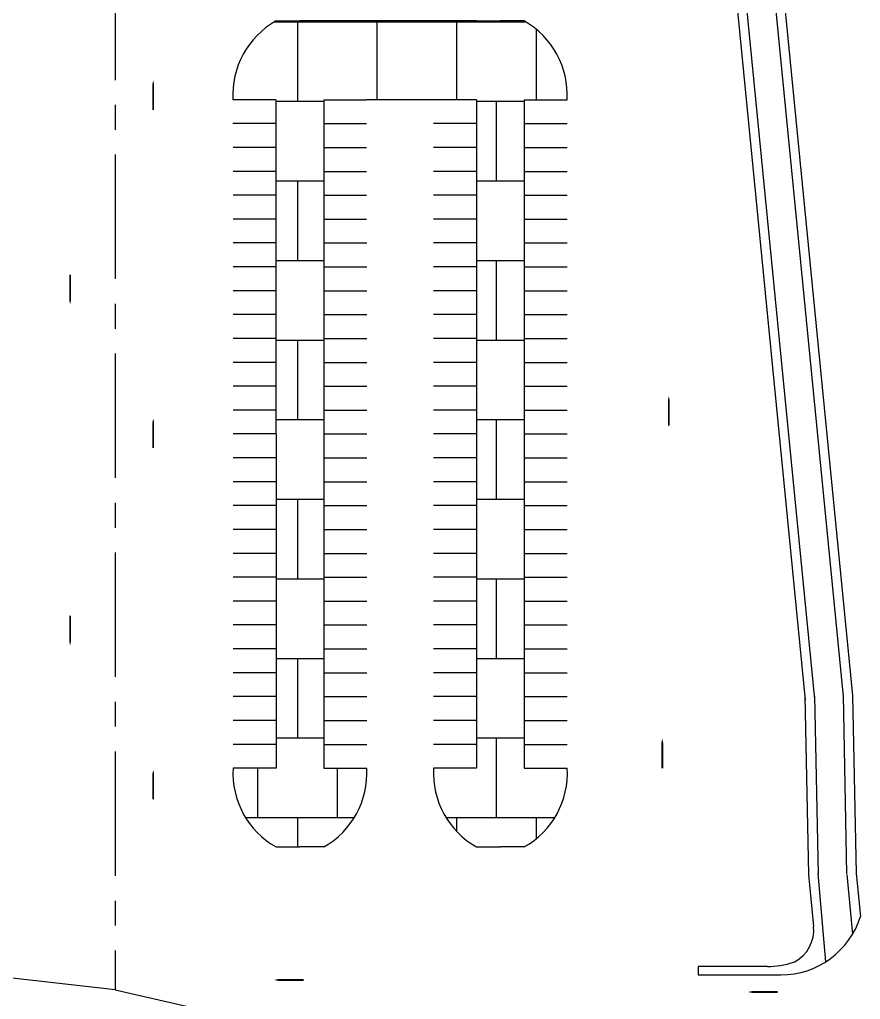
# Model space of a CAD drawing. Header units: inches. Extents: x 2549 to 23165, y 3287 to 26592.
# Drawn here: x 18602 to 22830, y 6686 to 11611 of the extents above; entities that cross this region are included whole.
import ezdxf

# ---------------------------------------------------------------- set-up
doc = ezdxf.new("R2010")
doc.units = ezdxf.units.IN
doc.header["$LTSCALE"] = 500
doc.header["$MEASUREMENT"] = 0
doc.linetypes.add('CENTER', pattern=[2, 1.25, -0.25, 0.25, -0.25])
for name, color, linetype in [('BEARING', 7, 'Continuous'), ('Building Structure', 7, 'Continuous'), ('Parking', 7, 'Continuous'), ('Road lines', 7, 'Continuous')]:
    doc.layers.add(name, color=color, linetype=linetype)

msp = doc.modelspace()

# ---------------------------------------------------------------- hatches: boundary and pattern name
at = {"layer": 'Building Structure', "transparency": 33554539}
h = msp.add_hatch(dxfattribs=at)
h.set_pattern_fill('GRASS', color=256, scale=100)
h.paths.add_polyline_path([(8694.4, 11312.2), (8191.1, 10612.3), (13103.2, 6960.6), (13815.7, 6567.7), (13969.6, 6495.2, 0.345214), (14012.9, 6505.1), (14375.7, 6952.8), (11325.4, 9329.3)])
h.paths.add_polyline_path([(22665.6, 6323.7, 0.141733), (22618.5, 6354.6, 0.074964), (22607.9, 6356.2), (22014.1, 6356.2), (19208, 6207.4, -0.03962), (19141.6, 6209.2), (14813.1, 6667.2), (14585.2, 6385.9, 0.531455), (14602.6, 6328.8), (20267.9, 4589.8), (22023.6, 3546.1, 0.437958), (22192.7, 3596.4), (22721, 4673.7, 0.114482), (22733.2, 4726.5), (22733.2, 5633.3)])
at = {"layer": 'Road lines', "transparency": 33554687}
h = msp.add_hatch(dxfattribs=at)
h.set_pattern_fill('AR-B88', color=256, scale=50)
h.paths.add_polyline_path([(13015.6, 12218.8), (14095.6, 12218.6), (14095.6, 12434.6, -0.286583), (14491.5, 12218.5), (14491.4, 12098.5), (14491.4, 11978.5, -0.286583), (14095.5, 11762.6), (14095.5, 11978.6), (13015.5, 11978.8), (11935.7, 11978.6), (11935.7, 11762.6, -0.286583), (11539.8, 11978.5), (11539.7, 12098.5), (11539.7, 12218.5, -0.286583), (11935.6, 12434.6), (11935.6, 12218.6)])
h.paths.add_polyline_path([(13021.1, 11163.2), (14101, 11163), (14101.1, 11379, -0.286583), (14496.9, 11162.9), (14496.9, 11042.9), (14496.9, 10922.9, -0.286583), (14101, 10707), (14101, 10923), (13021, 10923.2), (11941.1, 10923), (11941.2, 10707, -0.286583), (11545.2, 10922.9), (11545.2, 11042.9), (11545.2, 11162.9, -0.286583), (11941.1, 11379), (11941.1, 11163)])
h.paths.add_polyline_path([(13021.1, 10179.9), (14101.1, 10179.7), (14101.1, 10395.7, -0.286583), (14497, 10179.6), (14497, 10059.6), (14496.9, 9939.6, -0.286583), (14101, 9723.7), (14101, 9939.7), (13021, 9939.9), (11941.2, 9939.7), (11941.2, 9723.7, -0.286583), (11545.3, 9939.6), (11545.3, 10059.6), (11545.2, 10179.6, -0.286583), (11941.1, 10395.7), (11941.1, 10179.7)])
h.paths.add_polyline_path([(17010.1, 10193.9), (18090, 10193.7), (18090, 10409.7, -0.286583), (18485.9, 10193.6), (18485.9, 10073.6), (18485.9, 9953.6, -0.286583), (18089.9, 9737.7), (18090, 9953.7), (17010, 9953.9), (15930.1, 9953.7), (15930.1, 9737.7, -0.286583), (15534.2, 9953.6), (15534.2, 10073.6), (15534.2, 10193.6, -0.286583), (15930, 10409.7), (15930.1, 10193.7)])
h.paths.add_polyline_path([(16980.5, 11163.2), (18060.4, 11163), (18060.5, 11379, -0.286583), (18456.3, 11162.9), (18456.3, 11042.9), (18456.3, 10922.9, -0.286583), (18060.4, 10707), (18060.4, 10923), (16980.4, 10923.2), (15900.5, 10923), (15900.6, 10707, -0.286583), (15504.6, 10922.9), (15504.6, 11042.9), (15504.6, 11162.9, -0.286583), (15900.5, 11379), (15900.5, 11163)])
h.paths.add_polyline_path([(16984.7, 12270.7), (18064.6, 12270.5), (18064.7, 12486.5, -0.286583), (18460.5, 12270.5), (18460.5, 12150.5), (18460.5, 12030.5, -0.286583), (18064.5, 11814.5), (18064.6, 12030.5), (16984.6, 12030.7), (15904.7, 12030.5), (15904.8, 11814.5, -0.286583), (15508.8, 12030.5), (15508.8, 12150.5), (15508.8, 12270.5, -0.286583), (15904.7, 12486.5), (15904.7, 12270.5)])
h.paths.add_polyline_path([(21139, 11604.3), (21019, 11604.3), (20899, 11604.3), (20131.3, 11604.1), (20011, 11604.3), (19891, 11604.3, 0.286583), (19675, 11208.3), (19891, 11208.3), (19891.6, 7848.3), (19675.6, 7848.3, 0.286583), (19891.7, 7452.4), (20011.7, 7452.5), (20131.7, 7452.5, 0.286583), (20347.6, 7848.4), (20131.6, 7848.4), (20131, 11208.4), (20347, 11208.4), (20683, 11208.3), (20899, 11208.3), (20899.6, 7848.3), (20683.6, 7848.3, 0.286583), (20899.7, 7452.4), (21019.7, 7452.5), (21139.7, 7452.5, 0.286583), (21355.6, 7848.4), (21139.6, 7848.4), (21139, 11208.4), (21355, 11208.4, 0.286583)])
h.paths.add_polyline_path([(16953.6, 9079.2), (18033.5, 9079), (18033.6, 9295, -0.286583), (18429.5, 9078.9), (18429.4, 8958.9), (18429.4, 8838.9, -0.286583), (18033.5, 8623), (18033.5, 8839), (16953.5, 8839.2), (15873.7, 8839), (15873.7, 8623, -0.286583), (15477.8, 8838.9), (15477.7, 8958.9), (15477.7, 9078.9, -0.286583), (15873.6, 9295), (15873.6, 9079)])
h.paths.add_polyline_path([(16977.2, 7990.6), (18057.1, 7990.4), (18057.1, 8206.4, -0.286583), (18453, 7990.3), (18453, 7870.3), (18453, 7750.3, -0.286583), (18057, 7534.4), (18057.1, 7750.4), (16977.1, 7750.6), (15897.2, 7750.4), (15897.3, 7534.4, -0.286583), (15501.3, 7750.3), (15501.3, 7870.3), (15501.3, 7990.3, -0.286583), (15897.1, 8206.4), (15897.2, 7990.4)])
h.paths.add_polyline_path([(20347.6, 12526.2), (20131.6, 12526.2), (20131, 15886.2), (20347, 15886.2), (20683, 15886.1), (20899, 15886.1), (20899.6, 12526.1), (20683.6, 12526.1, 0.286583), (20899.7, 12130.2), (21019.7, 12130.2), (21139.7, 12130.3, 0.286583), (21355.6, 12526.2), (21139.6, 12526.2), (21139, 15886.2), (21355, 15886.2, 0.286583), (21139, 16282.1), (21019, 16282.1), (20899, 16282), (20131.3, 16281.9), (20011, 16282.1), (19891, 16282, 0.286583), (19675, 15886.1), (19891, 15886.1), (19891.6, 12526.1), (19675.6, 12526.1, 0.286583), (19891.7, 12130.2), (20011.7, 12130.2), (20131.7, 12130.3, 0.286583)])
h.paths.add_polyline_path([(21557, 17288.9), (21341, 17288.8), (21340.4, 20648.8), (21556.4, 20648.9, 0.286583), (21340.3, 21044.7), (21220.3, 21044.7), (21100.3, 21044.7, 0.286583), (20884.4, 20648.8), (21100.4, 20648.8), (21101, 17288.8), (20885, 17288.8), (20549, 17288.9), (20333, 17288.8), (20332.4, 20648.8), (20548.4, 20648.9, 0.286583), (20332.3, 21044.7), (20212.3, 21044.7), (20092.3, 21044.7, 0.286583), (19876.4, 20648.8), (20092.4, 20648.8), (20093, 17288.8), (19877, 17288.8, 0.286583), (20093.1, 16892.9), (20213.1, 16892.9), (20333.1, 16892.9), (21100.8, 16893.1), (21221.1, 16892.9), (21341.1, 16892.9, 0.286583)])
h.paths.add_polyline_path([(18311, 24226.4), (18310.8, 23146.5), (18526.8, 23146.5, -0.286583), (18310.7, 22750.6), (18190.7, 22750.6), (18070.7, 22750.6, -0.286583), (17854.8, 23146.6), (18070.8, 23146.5), (18071, 24226.5), (18070.8, 25306.4), (17854.8, 25306.4, -0.286583), (18070.7, 25702.3), (18190.7, 25702.3), (18310.7, 25702.3, -0.286583), (18526.8, 25306.5), (18310.8, 25306.4)])
h.paths.add_polyline_path([(19472.6, 24226.3), (19472.4, 23146.4), (19688.4, 23146.3, -0.286583), (19472.4, 22750.5), (19352.4, 22750.5), (19232.4, 22750.5, -0.286583), (19016.4, 23146.5), (19232.4, 23146.4), (19232.6, 24226.4), (19232.4, 25306.3), (19016.4, 25306.2, -0.286583), (19232.4, 25702.2), (19352.4, 25702.2), (19472.4, 25702.2, -0.286583), (19688.4, 25306.3), (19472.4, 25306.3)])
h.paths.add_polyline_path([(20734.3, 24226.2), (20734.1, 23146.2), (20950.1, 23146.2, -0.286583), (20734, 22750.3), (20614, 22750.3), (20494, 22750.4, -0.286583), (20278.1, 23146.3), (20494.1, 23146.3), (20494.3, 24226.3), (20494.1, 25306.1), (20278.1, 25306.1, -0.286583), (20494, 25702), (20614, 25702), (20734, 25702.1, -0.286583), (20950.1, 25306.2), (20734.1, 25306.2)])
h.paths.add_polyline_path([(21958.4, 24187.2), (21958.3, 23107.3), (22174.3, 23107.2, -0.286583), (21958.2, 22711.4), (21838.2, 22711.4), (21718.2, 22711.4, -0.286583), (21502.3, 23107.3), (21718.3, 23107.3), (21718.4, 24187.3), (21718.3, 25267.1), (21502.3, 25267.1, -0.286583), (21718.2, 25663.1), (21838.2, 25663.1), (21958.2, 25663.1, -0.286583), (22174.3, 25267.2), (21958.3, 25267.2)])

# ---------------------------------------------------------------- linework, layer by layer
for p, q in [((22361.9, 6851.7), (22014.1, 6851.7)), ((22014.1, 6851.7), (22014.1, 6809.4)), ((22499.3, 6875.9), (22493.2, 6872.7)), ((22014.1, 6809.4), (22429.3, 6809.4))]:
    msp.add_line(p, q)
for centre, radius, start, end in [((22429.3, 7229.4), 420, 270, 342.473), ((22415.1, 7035), 180, 297.9026, 5.5953), ((22361.9, 7271.7), 420, 270, 288.2157)]:
    msp.add_arc(centre, radius, start, end)
at = {"layer": 'BEARING'}
for p, q in [((21753, 16308.9), (22551.9, 8190.7)), ((21800.8, 16313.6), (22599.6, 8195.4)), ((21948.4, 16283.4), (22742.9, 8209.5)), ((21996.2, 16288.1), (22790.7, 8214.2)), ((22550.7, 8209.4), (22568.6, 7314.2)), ((22598.7, 8210.4), (22616.6, 7315.1)), ((22742.7, 8213.3), (22760.5, 7318)), ((22790.7, 8214.2), (22808.5, 7318.9)), ((22568.6, 7314.2), (22594.2, 7052.5)), ((22616.3, 7318.8), (22654.2, 6874.7)), ((22760.8, 7314.2), (22790.2, 7014.6)), ((22808.5, 7318.9), (22829.8, 7102.9))]:
    msp.add_line(p, q, dxfattribs=at)
at = {"layer": 'Parking'}
for p, q in [((19891, 11604.3), (20011, 11604.3)), ((20131, 11604.3), (20011, 11604.3)), ((20899, 11604.3), (20131.3, 11604.1)), ((20899, 11604.3), (21019, 11604.3)), ((21139, 11604.3), (21019, 11604.3)), ((19891, 11208.3), (19675, 11208.3)), ((19891, 11208.3), (19891.6, 7848.3)), ((20131, 11208.4), (20347, 11208.4)), ((20131, 11208.4), (20131.6, 7848.4)), ((20683, 11208.3), (20347, 11208.2)), ((20899, 11208.3), (20683, 11208.3)), ((20899, 11208.3), (20899.6, 7848.3)), ((21139, 11208.4), (21355, 11208.4)), ((21139, 11208.4), (21139.6, 7848.4)), ((19891, 11088.3), (19675, 11088.3)), ((20131, 11088.4), (20347, 11088.4)), ((20899, 11088.3), (20683, 11088.3)), ((21139, 11088.4), (21355, 11088.4)), ((19891.1, 10968.3), (19675.1, 10968.3)), ((20131.1, 10968.4), (20347.1, 10968.4)), ((20899.1, 10968.3), (20683.1, 10968.3)), ((21139.1, 10968.4), (21355.1, 10968.4)), ((19891.1, 10848.3), (19675.1, 10848.3)), ((20131.1, 10848.4), (20347.1, 10848.4)), ((20899.1, 10848.3), (20683.1, 10848.3)), ((21139.1, 10848.4), (21355.1, 10848.4)), ((19891.1, 10728.3), (19675.1, 10728.3)), ((20131.1, 10728.4), (20347.1, 10728.4)), ((20899.1, 10728.3), (20683.1, 10728.3)), ((21139.1, 10728.4), (21355.1, 10728.4)), ((19891.1, 10608.3), (19675.1, 10608.3)), ((20131.1, 10608.4), (20347.1, 10608.4)), ((20899.1, 10608.3), (20683.1, 10608.3)), ((21139.1, 10608.4), (21355.1, 10608.4)), ((19891.2, 10488.3), (19675.2, 10488.3)), ((20131.2, 10488.4), (20347.2, 10488.4)), ((20899.2, 10488.3), (20683.2, 10488.3)), ((21139.2, 10488.4), (21355.2, 10488.4)), ((19891.2, 10368.3), (19675.2, 10368.3)), ((20131.2, 10368.4), (20347.2, 10368.4)), ((20899.2, 10368.3), (20683.2, 10368.3)), ((21139.2, 10368.4), (21355.2, 10368.4)), ((19891.2, 10248.3), (19675.2, 10248.3)), ((20131.2, 10248.4), (20347.2, 10248.4)), ((20899.2, 10248.3), (20683.2, 10248.3)), ((21139.2, 10248.4), (21355.2, 10248.4)), ((19891.2, 10128.3), (19675.2, 10128.3)), ((20131.2, 10128.4), (20347.2, 10128.4)), ((20899.2, 10128.3), (20683.2, 10128.3)), ((21139.2, 10128.4), (21355.2, 10128.4)), ((19891.2, 10008.3), (19675.2, 10008.3)), ((20131.2, 10008.4), (20347.2, 10008.4)), ((20899.2, 10008.3), (20683.2, 10008.3)), ((21139.2, 10008.4), (21355.2, 10008.4)), ((19891.3, 9888.3), (19675.3, 9888.3)), ((20131.3, 9888.4), (20347.3, 9888.4)), ((20899.3, 9888.3), (20683.3, 9888.3)), ((21139.3, 9888.4), (21355.3, 9888.4)), ((19891.3, 9768.3), (19675.3, 9768.3)), ((20131.3, 9768.4), (20347.3, 9768.4)), ((20899.3, 9768.3), (20683.3, 9768.3)), ((21139.3, 9768.4), (21355.3, 9768.4)), ((19891.3, 9648.3), (19675.3, 9648.3)), ((20131.3, 9648.4), (20347.3, 9648.4)), ((20899.3, 9648.3), (20683.3, 9648.3)), ((21139.3, 9648.4), (21355.3, 9648.4)), ((19891.3, 9528.3), (19675.3, 9528.3)), ((20131.3, 9528.4), (20347.3, 9528.4)), ((20899.3, 9528.3), (20683.3, 9528.3)), ((21139.3, 9528.4), (21355.3, 9528.4)), ((19891.4, 9408.3), (19675.4, 9408.3)), ((20131.4, 9408.4), (20347.4, 9408.4)), ((20899.4, 9408.3), (20683.4, 9408.3)), ((21139.4, 9408.4), (21355.4, 9408.4)), ((19891.4, 9288.3), (19675.4, 9288.3)), ((20131.4, 9288.4), (20347.4, 9288.4)), ((20899.4, 9288.3), (20683.4, 9288.3)), ((21139.4, 9288.4), (21355.4, 9288.4)), ((19891.4, 9168.3), (19675.4, 9168.3)), ((20131.4, 9168.4), (20347.4, 9168.4)), ((20899.4, 9168.3), (20683.4, 9168.3)), ((21139.4, 9168.4), (21355.4, 9168.4)), ((19891.4, 9048.3), (19675.4, 9048.3)), ((20131.4, 9048.4), (20347.4, 9048.4)), ((20899.4, 9048.3), (20683.4, 9048.3)), ((21139.4, 9048.4), (21355.4, 9048.4)), ((19891.4, 8928.3), (19675.4, 8928.3)), ((20131.4, 8928.4), (20347.4, 8928.4)), ((20899.4, 8928.3), (20683.4, 8928.3)), ((21139.4, 8928.4), (21355.4, 8928.4)), ((19891.5, 8808.3), (19675.5, 8808.3)), ((20131.5, 8808.4), (20347.5, 8808.4)), ((20899.5, 8808.3), (20683.5, 8808.3)), ((21139.5, 8808.4), (21355.5, 8808.4)), ((19891.5, 8688.3), (19675.5, 8688.3)), ((20131.5, 8688.4), (20347.5, 8688.4)), ((20899.5, 8688.3), (20683.5, 8688.3)), ((21139.5, 8688.4), (21355.5, 8688.4)), ((19891.5, 8568.3), (19675.5, 8568.3)), ((20131.5, 8568.4), (20347.5, 8568.4)), ((20899.5, 8568.3), (20683.5, 8568.3)), ((21139.5, 8568.4), (21355.5, 8568.4)), ((19891.5, 8448.3), (19675.5, 8448.3)), ((20131.5, 8448.4), (20347.5, 8448.4)), ((20899.5, 8448.3), (20683.5, 8448.3)), ((21139.5, 8448.4), (21355.5, 8448.4)), ((19891.5, 8328.3), (19675.5, 8328.3)), ((20131.5, 8328.4), (20347.5, 8328.4)), ((20899.5, 8328.3), (20683.5, 8328.3)), ((21139.5, 8328.4), (21355.5, 8328.4)), ((19891.6, 8208.3), (19675.6, 8208.3)), ((20131.6, 8208.4), (20347.6, 8208.4)), ((20899.6, 8208.3), (20683.6, 8208.3)), ((21139.6, 8208.4), (21355.6, 8208.4)), ((19891.6, 8088.3), (19675.6, 8088.3)), ((20131.6, 8088.4), (20347.6, 8088.4)), ((20899.6, 8088.3), (20683.6, 8088.3)), ((21139.6, 8088.4), (21355.6, 8088.4)), ((19891.6, 7968.3), (19675.6, 7968.3)), ((20131.6, 7968.4), (20347.6, 7968.4)), ((20899.6, 7968.3), (20683.6, 7968.3)), ((21139.6, 7968.4), (21355.6, 7968.4)), ((19891.6, 7848.3), (19675.6, 7848.3)), ((20131.6, 7848.4), (20347.6, 7848.4)), ((20899.6, 7848.3), (20683.6, 7848.3)), ((21139.6, 7848.4), (21355.6, 7848.4)), ((19891.7, 7452.4), (20011.7, 7452.5)), ((20131.7, 7452.5), (20011.7, 7452.5)), ((20899.7, 7452.4), (21019.7, 7452.5)), ((21139.7, 7452.5), (21019.7, 7452.5))]:
    msp.add_line(p, q, dxfattribs=at)
for centre, start, end in [((20100, 11233.4), 119.4111, 183.3768), ((20930, 11233.4), 356.6438, 60.6095), ((20100.6, 7823.4), 176.6438, 240.6095), ((19922.6, 7823.4), 299.4111, 3.3768), ((21108.6, 7823.4), 176.6438, 240.6095), ((20930.6, 7823.4), 299.4111, 3.3768)]:
    msp.add_arc(centre, 425.7, start, end, dxfattribs=at)
at = {"layer": 'Road lines', "linetype": 'CENTER'}
for p, q in [((19083, 12932.3), (19083, 6734.4)), ((19083, 6734.4), (18130.6, 6843.1)), ((19083, 6734.4), (19463.1, 6646.9))]:
    msp.add_line(p, q, dxfattribs=at)
at = {"layer": 'Road lines'}
for points in [[(19274.1, 11306, 0, 36, 0), (19274.1, 11222.4, 9, 9, 0), (19274.1, 11156.8, 9, 9, 0)], [(18856, 10179.9, 0, 36, 0), (18856, 10263.5, 9, 9, 0), (18856, 10329.1, 9, 9, 0)], [(21866.3, 9718.8, 0, 36, 0), (21866.3, 9635.2, 9, 9, 0), (21866.3, 9569.6, 9, 9, 0)], [(19274.1, 9606.6, 0, 36, 0), (19274.1, 9523, 9, 9, 0), (19274.1, 9457.5, 9, 9, 0)], [(18856, 8465.3, 0, 36, 0), (18856, 8548.9, 9, 9, 0), (18856, 8614.4, 9, 9, 0)], [(21833.5, 7997.6, 0, 36, 0), (21833.5, 7914, 9, 9, 0), (21833.5, 7848.4, 9, 9, 0)], [(19274.1, 7840.5, 0, 36, 0), (19274.1, 7756.9, 9, 9, 0), (19274.1, 7691.3, 9, 9, 0)], [(19881.2, 6784.2, 0, 36, 0), (19964.8, 6784.2, 9, 9, 0), (20030.3, 6784.2, 9, 9, 0)], [(22264.3, 6723.6, 0, 36, 0), (22347.9, 6723.6, 9, 9, 0), (22413.5, 6723.6, 9, 9, 0)]]:
    msp.add_lwpolyline(points, format="xyseb", dxfattribs=at)

doc.saveas('drawing.dxf')
